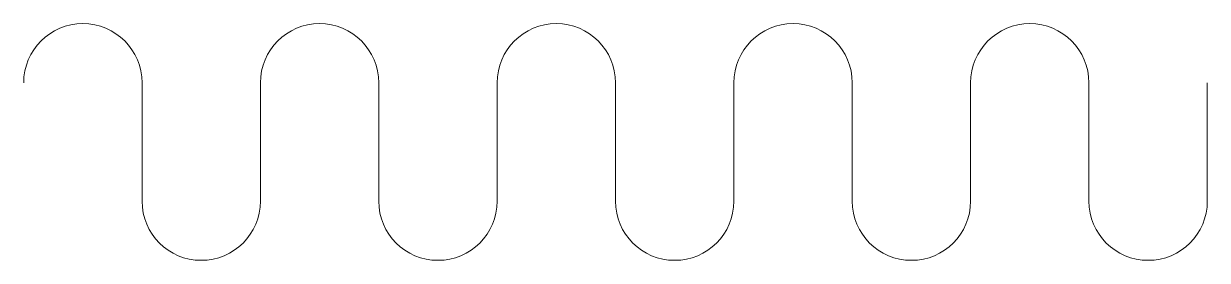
# Model space of a CAD drawing. Header units: millimetres. Extents: x -25 to 475, y -100 to 0.
import ezdxf

# ---------------------------------------------------------------- set-up
doc = ezdxf.new("R2010")
doc.units = ezdxf.units.MM
doc.header["$LTSCALE"] = 50
doc.layers.add('K-------ED3', color=4, linetype='Continuous', lineweight=0)

# ---------------------------------------------------------------- blocks, each defined once
blk = doc.blocks.new('*U4')
at = {"layer": 'K-------ED3'}
for p, q in [((50, 74.99), (50, 24.99)), ((100, 74.99), (100, 24.99)), ((150, 74.99), (150, 24.99)), ((200, 74.99), (200, 24.99)), ((250, 74.99), (250, 24.99)), ((300, 74.99), (300, 24.99)), ((350, 74.99), (350, 24.99)), ((400, 74.99), (400, 24.99)), ((450, 74.99), (450, 24.99)), ((500, 74.99), (500, 24.99))]:
    blk.add_line(p, q, dxfattribs=at)
for centre, start, end in [((25, 74.99), 0, 180), ((125, 74.99), 0, 180), ((225, 74.99), 0, 180), ((325, 74.99), 0, 180), ((425, 74.99), 0, 180), ((75, 24.99), 180, 0), ((175, 24.99), 180, 0), ((275, 24.99), 180, 0), ((375, 24.99), 180, 0), ((475, 24.99), 180, 0)]:
    blk.add_arc(centre, 25, start, end, dxfattribs=at)

msp = doc.modelspace()

# ---------------------------------------------------------------- block references
msp.add_blockref('*U4', (-25, -99.99))

doc.saveas('drawing.dxf')
